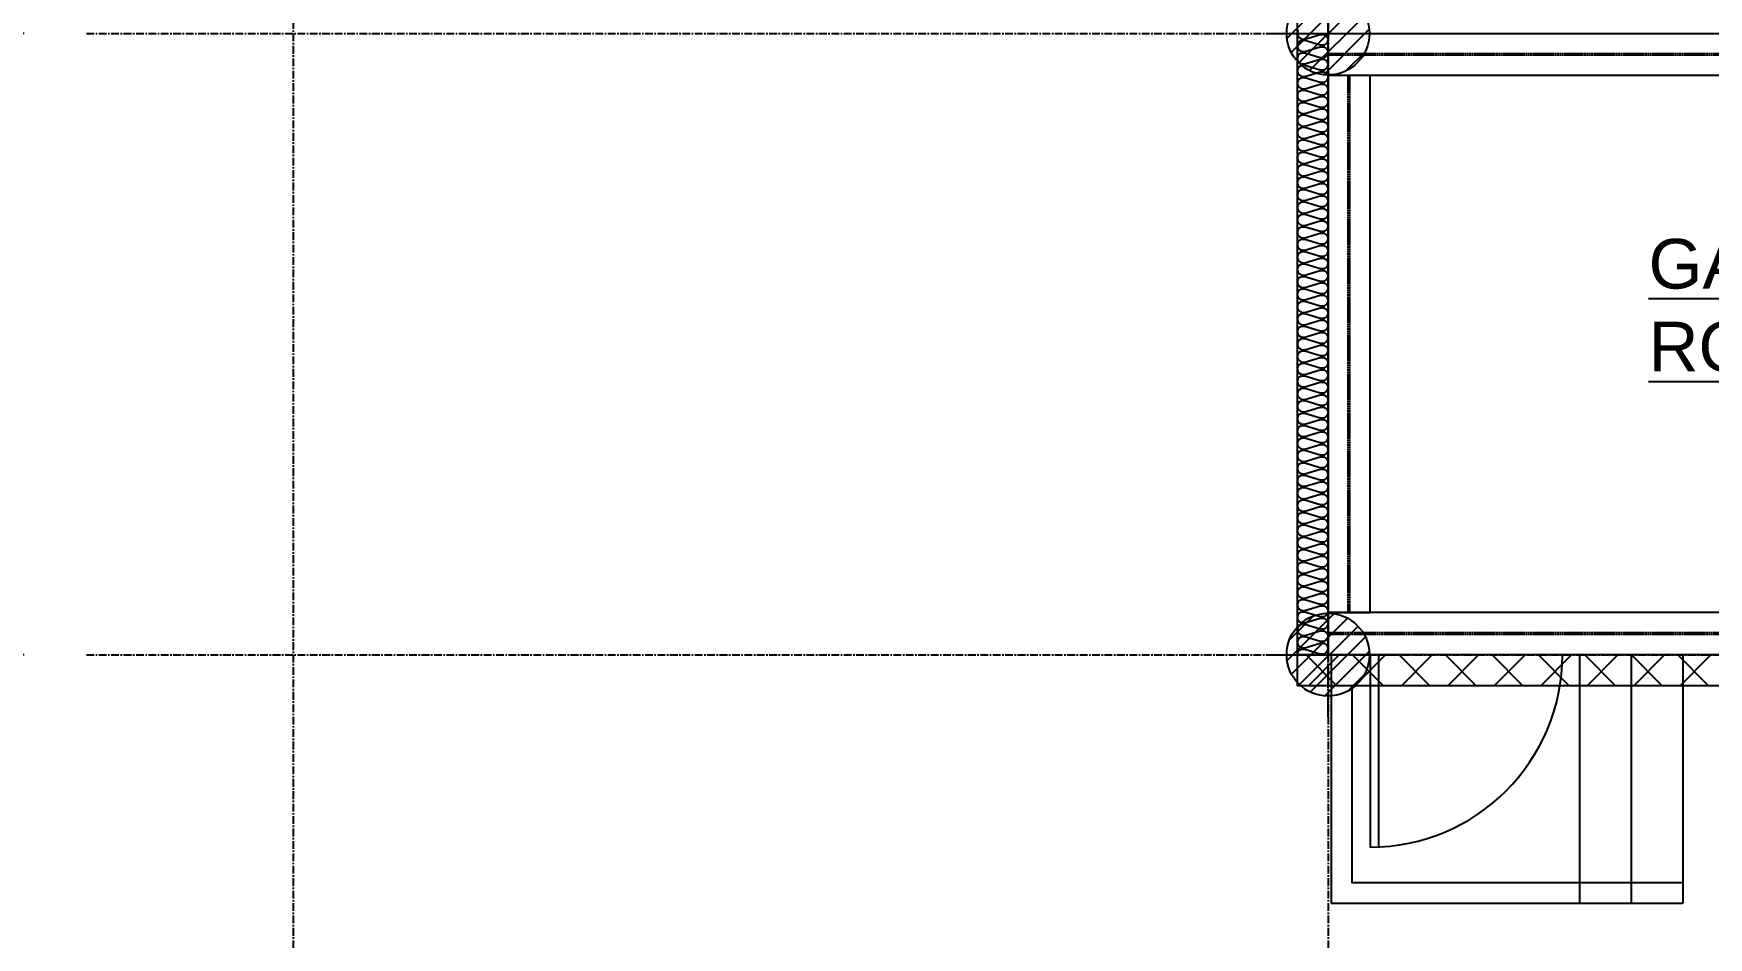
# Model space of a CAD drawing. Header units: millimetres. Extents: x 4080735 to 4152075, y -451436 to -400976.
# Drawn here: x 4093552 to 4101646, y -440028 to -435662 of the extents above; entities that cross this region are included whole.
import ezdxf

# ---------------------------------------------------------------- set-up
doc = ezdxf.new("R2010")
doc.units = ezdxf.units.MM
doc.header["$LTSCALE"] = 60
for name, pattern in [('120', [23, 20, -1, 1, -1]), ('CEN', [62, 60, -1, 0, -1]), ('CENTER', [2, 1.25, -0.25, 0.25, -0.25]), ('HIDDEN', [0.375, 0.25, -0.125])]:
    doc.linetypes.add(name, pattern=pattern)
doc.layers.get('Defpoints').update_dxf_attribs({"color": 140})
for name, color, linetype in [('1CEN', 1, 'CEN'), ('1ST FL FW1-2', 3, 'Continuous'), ('1ST FL W1', 3, 'Continuous'), ('3', 3, 'Continuous'), ('C_TEXT_01', 2, 'Continuous'), ('CEN', 1, 'CENTER'), ('DIM-SCALE', 7, 'Continuous'), ('DOOR', 3, 'Continuous'), ('PILE', 4, 'Continuous')]:
    doc.layers.add(name, color=color, linetype=linetype)
doc.styles.add('Arial', font='arial.ttf')
doc.styles.add('돋움', font='')
doc.styles.get('돋움').set_extended_font_data('Dotum')
doc.linetypes.add('FENCELINE1', pattern='A,1,-0.4,[133,ltypeshp.shx,S=0.4,R=0,X=-0.4,Y=0],-0.4,4', length=5.800000000000001)
doc.dimstyles.new('일반도면_0060', dxfattribs={"dimtxt": 240, "dimasz": 240, "dimexe": 60, "dimexo": 300, "dimgap": 75, "dimtad": 1, "dimdec": 0, "dimzin": 0, "dimdsep": 46, "dimtxsty": '돋움', "dimcen": -300, "dimclrd": 7, "dimclre": 7, "dimclrt": 2, "dimadec": 8, "dimazin": 0, "dimtfac": 1, "dimtdec": 0, "dimtix": 1, "dimtmove": 2, "dimatfit": 3, "dimfxl": 1, "dimtolj": 1, "dimtzin": 0, "dimarcsym": 0})

# ---------------------------------------------------------------- blocks, each defined once
blk = doc.blocks.new('외각')
at = {"color": 8, "linetype": 'HIDDEN', "ltscale": 0.1}
for p, q in [((-15015.99999999753, -9977.755000001227), (-30015.99999999869, -9977.755000001227)), ((-15015.99999999753, -9985.245000001218), (-30015.99999999869, -9985.245000001218)), ((-29918.2449999963, -12677.00000000084), (-29918.24499999644, -10082.99999999988)), ((-29910.75499999631, -12677.00000000084), (-29910.75499999645, -10082.99999999988)), ((-15015.99999999753, -12774.75499999971), (-30015.99999999869, -12774.75499999971)), ((-15015.99999999753, -12782.2449999997), (-30015.99999999869, -12782.2449999997))]:
    blk.add_line(p, q, dxfattribs=at)
at = {"color": 8}
for points in [[(-15015.99999999865, -10082.99999999977), (-30015.99999999865, -10083.00000000186), (-30015.99999999865, -9880.000000000757), (-15015.99999999632, -9879.999999999767)], [(-29812.9999999963, -10082.99999999988), (-30015.9999999963, -10082.99999999988), (-30015.9999999963, -12676.99999999971), (-29812.9999999963, -12677.00000000105)], [(-15015.99999999865, -12676.99999999971), (-30015.99999999865, -12676.99999999761), (-30015.99999999865, -12879.99999999872), (-15015.99999999632, -12879.99999999971)]]:
    blk.add_lwpolyline(points, close=True, dxfattribs=at)
blk = doc.blocks.new('*D59')
at = {"layer": 'Defpoints', "color": 0, "transparency": 16777216}
for p in [(4093807.760404489, -432662.0759087533), (4091206.836881035, -435662.0759087514), (4093807.760404489, -435662.0759087514)]:
    blk.add_point(p, dxfattribs=at)
at = {"layer": 'DIM-SCALE', "color": 7, "lineweight": -2, "transparency": 16777216}
for p, q in [((4093507.760404489, -432662.0759087533), (4091146.836881035, -432662.0759087533)), ((4091206.836881035, -432902.0759087533), (4091206.836881035, -435422.0759087514)), ((4093507.760404489, -435662.0759087514), (4091146.836881035, -435662.0759087514))]:
    blk.add_line(p, q, dxfattribs=at)
at = {"layer": 'DIM-SCALE', "color": 7, "transparency": 16777216}
for points in [[(4091166.836881035, -432902.0759087533), (4091246.836881035, -432902.0759087533), (4091206.836881035, -432662.0759087533)], [(4091166.836881035, -435422.0759087514), (4091246.836881035, -435422.0759087514), (4091206.836881035, -435662.0759087514)]]:
    blk.add_solid(points, dxfattribs=at)
at = {"layer": 'DIM-SCALE', "color": 2, "transparency": 16777216, "insert": (4091011.674058782, -434162.0759087534), "char_height": 240, "attachment_point": 5, "rotation": 90, "style": '돋움'}
blk.add_mtext('\\A1;3000', dxfattribs=at)
blk = doc.blocks.new('*D60')
at = {"layer": 'Defpoints', "color": 0, "transparency": 16777216}
for p in [(4093807.760404489, -435662.0759087514), (4091206.836881035, -438662.0759087495), (4093807.760404489, -438662.0759087495)]:
    blk.add_point(p, dxfattribs=at)
at = {"layer": 'DIM-SCALE', "color": 7, "lineweight": -2, "transparency": 16777216}
for p, q in [((4093507.760404489, -435662.0759087514), (4091146.836881035, -435662.0759087514)), ((4091206.836881035, -435902.0759087514), (4091206.836881035, -438422.0759087495)), ((4093507.760404489, -438662.0759087495), (4091146.836881035, -438662.0759087495))]:
    blk.add_line(p, q, dxfattribs=at)
at = {"layer": 'DIM-SCALE', "color": 7, "transparency": 16777216}
for points in [[(4091166.836881035, -435902.0759087514), (4091246.836881035, -435902.0759087514), (4091206.836881035, -435662.0759087514)], [(4091166.836881035, -438422.0759087495), (4091246.836881035, -438422.0759087495), (4091206.836881035, -438662.0759087495)]]:
    blk.add_solid(points, dxfattribs=at)
at = {"layer": 'DIM-SCALE', "color": 2, "transparency": 16777216, "insert": (4091011.674058782, -437162.0759087515), "char_height": 240, "attachment_point": 5, "rotation": 90, "style": '돋움'}
blk.add_mtext('\\A1;3000', dxfattribs=at)
blk = doc.blocks.new('*D61')
at = {"layer": 'Defpoints', "color": 0, "transparency": 16777216}
for p in [(4093807.760404489, -438662.0759087495), (4091206.836881035, -441662.0759087477), (4093807.760404489, -441662.0759087477)]:
    blk.add_point(p, dxfattribs=at)
at = {"layer": 'DIM-SCALE', "color": 7, "lineweight": -2, "transparency": 16777216}
for p, q in [((4093507.760404489, -438662.0759087495), (4091146.836881035, -438662.0759087495)), ((4091206.836881035, -438902.0759087495), (4091206.836881035, -441422.0759087477)), ((4093507.760404489, -441662.0759087477), (4091146.836881035, -441662.0759087477))]:
    blk.add_line(p, q, dxfattribs=at)
at = {"layer": 'DIM-SCALE', "color": 7, "transparency": 16777216}
for points in [[(4091166.836881035, -438902.0759087495), (4091246.836881035, -438902.0759087495), (4091206.836881035, -438662.0759087495)], [(4091166.836881035, -441422.0759087477), (4091246.836881035, -441422.0759087477), (4091206.836881035, -441662.0759087477)]]:
    blk.add_solid(points, dxfattribs=at)
at = {"layer": 'DIM-SCALE', "color": 2, "transparency": 16777216, "insert": (4091011.674058782, -440162.0759087497), "char_height": 240, "attachment_point": 5, "rotation": 90, "style": '돋움'}
blk.add_mtext('\\A1;3000', dxfattribs=at)
blk = doc.blocks.new('406.9X9')
at = {"layer": 'PILE', "linetype": 'ByBlock'}
h = blk.add_hatch(dxfattribs=at)
h.set_pattern_fill('ANSI31', color=256, scale=500, style=0)
h.set_pattern_definition([(45, (0, 0), (-44.19417382415921, 44.19417382415922), [])])
edge = h.paths.add_edge_path()
edge.add_arc((0, 0), 200, 0, 360)
at = {"layer": 'CEN', "linetype": '120', "ltscale": 0.1}
for p, q in [((-2.041279203118641e-13, -300.0000000002728), (1.36932592852984e-13, 299.9999999997272)), ((-300.0000000006585, -9.311919391659459e-10), (299.9999999993414, -9.314477345508195e-10))]:
    blk.add_line(p, q, dxfattribs=at)
at = {"layer": 'PILE', "linetype": 'ByBlock'}
blk.add_circle((0, 0), 200, dxfattribs=at)

msp = doc.modelspace()

# ---------------------------------------------------------------- hatches: boundary and pattern name
at = {"layer": '1ST FL FW1-2'}
h = msp.add_hatch(dxfattribs=at)
h.set_pattern_fill('ANSI37', color=8, scale=50)
h.set_pattern_definition([(45, (-108366.3274922878, 160913.1576123672), (-112.2532015133644, 112.2532015133644), []), (135, (-108366.3274922878, 160913.1576123672), (-112.2532015133644, -112.2532015133644), [])])
h.paths.add_polyline_path([(4099657.7604045, -438662.0035934295), (4099657.759681344, -438812.0035934278), (4114657.760404503, -438812.0751857657), (4114657.760404503, -444812.0035934268), (4129957.600489838, -444812.003593602), (4129973.760319165, -429662.1635933397), (4129823.760404499, -429662.0035934308), (4129807.760404504, -444662.0035936003), (4114807.760404503, -444662.0035934286), (4114807.760404503, -438662.0759089188)])

# ---------------------------------------------------------------- linework, layer by layer
at = {"color": 8}
for p, q in [((4099822.760604502, -438662.0037934312), (4099822.760604502, -439862.0037934301)), ((4101022.760604502, -438662.0037934312), (4101022.760604502, -439862.00379343)), ((4101272.760604502, -438662.0037934312), (4101272.760604502, -439862.00379343)), ((4101522.760604502, -438662.0037934312), (4101522.760604502, -439862.00379343)), ((4099822.760604502, -439862.00379343), (4101522.760604502, -439862.00379343))]:
    msp.add_line(p, q, dxfattribs=at)
at = {"layer": '1CEN', "color": 1, "linetype": 'CENTER', "ltscale": 0.5}
for p, q in [((4094807.760404488, -407162.0759087493), (4094807.760404488, -445662.0759087484)), ((4099807.760404488, -407162.0759087493), (4099807.760404488, -445662.0759087484)), ((4093807.760404488, -435662.0759087484), (4130807.760404488, -435662.0759087484)), ((4093807.760404488, -438662.0759087484), (4130807.760404488, -438662.0759087484))]:
    msp.add_line(p, q, dxfattribs=at)
at = {"layer": '1ST FL FW1-2', "color": 8}
msp.add_line((4099657.7604045, -438662.0035934295), (4099657.759681344, -438812.0035934278), dxfattribs=at)
for points in [[(4129973.760319165, -429662.1635933397), (4129957.600489838, -444812.003593602), (4114657.760404503, -444812.0035934268), (4114657.760404503, -438812.0751857657), (4099657.759681344, -438812.0035934278)], [(4129823.760404499, -429662.0035934308), (4129807.760404504, -444662.0035936003), (4114807.760404503, -444662.0035934286), (4114807.760404503, -438662.0759089188), (4099657.7604045, -438662.0035934295)]]:
    msp.add_lwpolyline(points, dxfattribs=at)
at = {"layer": '1ST FL W1', "color": 8}
for p, q in [((4099807.7604045, -438662.0035934295), (4099807.7604045, -432662.0035934297)), ((4099657.7604045, -432812.0035934297), (4099657.7604045, -438662.0035934295)), ((4099663.7604045, -438225.5035934279), (4099657.7604045, -438242.0035934297)), ((4099657.7604045, -438242.0035934297), (4099663.7604045, -438258.5035934307)), ((4099678.7604045, -438216.5035934297), (4099663.7604045, -438225.5035934279)), ((4099663.7604045, -438258.5035934307), (4099678.7604045, -438269.0035934297)), ((4099678.7604045, -438276.5035934297), (4099663.7604045, -438285.5035934279)), ((4099695.2604045, -438216.5035934297), (4099678.7604045, -438216.5035934297)), ((4099678.7604045, -438269.0035934297), (4099695.2604045, -438269.0035934297)), ((4099695.2604045, -438276.5035934297), (4099678.7604045, -438276.5035934297)), ((4099732.7604045, -438227.7535934297), (4099695.2604045, -438216.5035934297)), ((4099695.2604045, -438269.0035934297), (4099732.7604045, -438257.7535934297)), ((4099732.7604045, -438287.7535934297), (4099695.2604045, -438276.5035934297)), ((4099770.2604045, -438239.0035934297), (4099732.7604045, -438227.7535934297)), ((4099732.7604045, -438257.7535934297), (4099770.2604045, -438246.5035934297)), ((4099786.7604045, -438239.0035934297), (4099770.2604045, -438239.0035934297)), ((4099770.2604045, -438246.5035934297), (4099786.7604045, -438246.5035934297)), ((4099801.7604045, -438228.5035934307), (4099786.7604045, -438239.0035934297)), ((4099786.7604045, -438246.5035934297), (4099801.7604045, -438255.5035934279)), ((4099807.7604045, -438212.0035934297), (4099801.7604045, -438228.5035934307)), ((4099801.7604045, -438255.5035934279), (4099807.7604045, -438272.0035934297)), ((4099807.7604045, -438272.0035934297), (4099801.7604045, -438288.5035934307)), ((4099663.7604045, -438285.5035934279), (4099657.7604045, -438302.0035934297)), ((4099657.7604045, -438302.0035934297), (4099663.7604045, -438318.5035934307)), ((4099663.7604045, -438345.5035934279), (4099657.7604045, -438362.0035934297)), ((4099657.7604045, -438362.0035934297), (4099663.7604045, -438378.5035934307)), ((4099663.7604045, -438318.5035934307), (4099678.7604045, -438329.0035934297)), ((4099678.7604045, -438336.5035934297), (4099663.7604045, -438345.5035934279)), ((4099678.7604045, -438329.0035934297), (4099695.2604045, -438329.0035934297)), ((4099695.2604045, -438336.5035934297), (4099678.7604045, -438336.5035934297)), ((4099695.2604045, -438329.0035934297), (4099732.7604045, -438317.7535934297)), ((4099732.7604045, -438347.7535934297), (4099695.2604045, -438336.5035934297)), ((4099770.2604045, -438299.0035934297), (4099732.7604045, -438287.7535934297)), ((4099732.7604045, -438317.7535934297), (4099770.2604045, -438306.5035934297)), ((4099770.2604045, -438359.0035934297), (4099732.7604045, -438347.7535934297)), ((4099786.7604045, -438299.0035934297), (4099770.2604045, -438299.0035934297)), ((4099770.2604045, -438306.5035934297), (4099786.7604045, -438306.5035934297)), ((4099786.7604045, -438359.0035934297), (4099770.2604045, -438359.0035934297)), ((4099801.7604045, -438288.5035934307), (4099786.7604045, -438299.0035934297)), ((4099786.7604045, -438306.5035934297), (4099801.7604045, -438315.5035934279)), ((4099801.7604045, -438348.5035934307), (4099786.7604045, -438359.0035934297)), ((4099801.7604045, -438315.5035934279), (4099807.7604045, -438332.0035934297)), ((4099807.7604045, -438332.0035934297), (4099801.7604045, -438348.5035934307)), ((4099663.7604045, -438405.5035934279), (4099657.7604045, -438422.0035934297)), ((4099657.7604045, -438422.0035934297), (4099663.7604045, -438438.5035934307)), ((4099663.7604045, -438378.5035934307), (4099678.7604045, -438389.0035934297)), ((4099678.7604045, -438396.5035934297), (4099663.7604045, -438405.5035934279)), ((4099663.7604045, -438438.5035934307), (4099678.7604045, -438449.0035934297)), ((4099678.7604045, -438389.0035934297), (4099695.2604045, -438389.0035934297)), ((4099695.2604045, -438396.5035934297), (4099678.7604045, -438396.5035934297)), ((4099695.2604045, -438389.0035934297), (4099732.7604045, -438377.7535934297)), ((4099732.7604045, -438407.7535934297), (4099695.2604045, -438396.5035934297)), ((4099695.2604045, -438449.0035934297), (4099732.7604045, -438437.7535934297)), ((4099732.7604045, -438377.7535934297), (4099770.2604045, -438366.5035934297)), ((4099770.2604045, -438419.0035934297), (4099732.7604045, -438407.7535934297)), ((4099732.7604045, -438437.7535934297), (4099770.2604045, -438426.5035934297)), ((4099770.2604045, -438366.5035934297), (4099786.7604045, -438366.5035934297)), ((4099786.7604045, -438419.0035934297), (4099770.2604045, -438419.0035934297)), ((4099770.2604045, -438426.5035934297), (4099786.7604045, -438426.5035934297)), ((4099786.7604045, -438366.5035934297), (4099801.7604045, -438375.5035934279)), ((4099801.7604045, -438408.5035934307), (4099786.7604045, -438419.0035934297)), ((4099786.7604045, -438426.5035934297), (4099801.7604045, -438435.5035934279)), ((4099801.7604045, -438375.5035934279), (4099807.7604045, -438392.0035934297)), ((4099807.7604045, -438392.0035934297), (4099801.7604045, -438408.5035934307)), ((4099801.7604045, -438435.5035934279), (4099807.7604045, -438452.0035934297)), ((4099663.7604045, -438465.5035934279), (4099657.7604045, -438482.0035934297)), ((4099657.7604045, -438482.0035934297), (4099663.7604045, -438498.5035934307)), ((4099663.7604045, -438525.5035934279), (4099657.7604045, -438542.0035934297)), ((4099678.7604045, -438456.5035934297), (4099663.7604045, -438465.5035934279)), ((4099663.7604045, -438498.5035934307), (4099678.7604045, -438509.0035934297)), ((4099678.7604045, -438516.5035934297), (4099663.7604045, -438525.5035934279)), ((4099678.7604045, -438449.0035934297), (4099695.2604045, -438449.0035934297)), ((4099695.2604045, -438456.5035934297), (4099678.7604045, -438456.5035934297)), ((4099678.7604045, -438509.0035934297), (4099695.2604045, -438509.0035934297)), ((4099695.2604045, -438516.5035934297), (4099678.7604045, -438516.5035934297)), ((4099732.7604045, -438467.7535934297), (4099695.2604045, -438456.5035934297)), ((4099695.2604045, -438509.0035934297), (4099732.7604045, -438497.7535934297)), ((4099732.7604045, -438527.7535934297), (4099695.2604045, -438516.5035934297)), ((4099770.2604045, -438479.0035934297), (4099732.7604045, -438467.7535934297)), ((4099732.7604045, -438497.7535934297), (4099770.2604045, -438486.5035934297)), ((4099786.7604045, -438479.0035934297), (4099770.2604045, -438479.0035934297)), ((4099770.2604045, -438486.5035934297), (4099786.7604045, -438486.5035934297)), ((4099801.7604045, -438468.5035934307), (4099786.7604045, -438479.0035934297)), ((4099786.7604045, -438486.5035934297), (4099801.7604045, -438495.5035934279)), ((4099807.7604045, -438452.0035934297), (4099801.7604045, -438468.5035934307)), ((4099801.7604045, -438495.5035934279), (4099807.7604045, -438512.0035934297)), ((4099807.7604045, -438512.0035934297), (4099801.7604045, -438528.5035934307)), ((4099657.7604045, -438542.0035934297), (4099663.7604045, -438558.5035934307)), ((4099663.7604045, -438585.5035934279), (4099657.7604045, -438602.0035934297)), ((4099657.7604045, -438602.0035934297), (4099663.7604045, -438618.5035934307)), ((4099663.7604045, -438558.5035934307), (4099678.7604045, -438569.0035934297)), ((4099678.7604045, -438576.5035934297), (4099663.7604045, -438585.5035934279)), ((4099678.7604045, -438569.0035934297), (4099695.2604045, -438569.0035934297)), ((4099695.2604045, -438576.5035934297), (4099678.7604045, -438576.5035934297)), ((4099695.2604045, -438569.0035934297), (4099732.7604045, -438557.7535934297)), ((4099732.7604045, -438587.7535934297), (4099695.2604045, -438576.5035934297)), ((4099770.2604045, -438539.0035934297), (4099732.7604045, -438527.7535934297)), ((4099732.7604045, -438557.7535934297), (4099770.2604045, -438546.5035934297)), ((4099770.2604045, -438599.0035934297), (4099732.7604045, -438587.7535934297)), ((4099732.7604045, -438617.7535934297), (4099770.2604045, -438606.5035934297)), ((4099786.7604045, -438539.0035934297), (4099770.2604045, -438539.0035934297)), ((4099770.2604045, -438546.5035934297), (4099786.7604045, -438546.5035934297)), ((4099786.7604045, -438599.0035934297), (4099770.2604045, -438599.0035934297)), ((4099770.2604045, -438606.5035934297), (4099786.7604045, -438606.5035934297)), ((4099801.7604045, -438528.5035934307), (4099786.7604045, -438539.0035934297)), ((4099786.7604045, -438546.5035934297), (4099801.7604045, -438555.5035934279)), ((4099801.7604045, -438588.5035934307), (4099786.7604045, -438599.0035934297)), ((4099786.7604045, -438606.5035934297), (4099801.7604045, -438615.5035934279)), ((4099801.7604045, -438555.5035934279), (4099807.7604045, -438572.0035934297)), ((4099807.7604045, -438572.0035934297), (4099801.7604045, -438588.5035934307)), ((4099663.7604045, -438645.5035934279), (4099657.7604045, -438662.0035934297)), ((4099657.7604045, -438662.0035934295), (4099807.7604045, -438662.0035934295)), ((4099663.7604045, -438618.5035934307), (4099678.7604045, -438629.0035934297)), ((4099678.7604045, -438636.5035934297), (4099663.7604045, -438645.5035934279)), ((4099678.7604045, -438629.0035934297), (4099695.2604045, -438629.0035934297)), ((4099695.2604045, -438636.5035934297), (4099678.7604045, -438636.5035934297)), ((4099695.2604045, -438629.0035934297), (4099732.7604045, -438617.7535934297)), ((4099732.7604045, -438647.7535934297), (4099695.2604045, -438636.5035934297)), ((4099770.2604045, -438659.0035934297), (4099732.7604045, -438647.7535934297)), ((4099786.7604045, -438659.0035934297), (4099770.2604045, -438659.0035934297)), ((4099801.7604045, -438648.5035934307), (4099786.7604045, -438659.0035934297)), ((4099801.7604045, -438615.5035934279), (4099807.7604045, -438632.0035934297)), ((4099807.7604045, -438632.0035934297), (4099801.7604045, -438648.5035934307))]:
    msp.add_line(p, q, dxfattribs=at)
for points in [[(4099663.7604045, -435645.5035934279), (4099657.7604045, -435662.0035934297), (4099663.7604045, -435678.5035934307), (4099678.7604045, -435689.0035934297), (4099695.2604045, -435689.0035934297), (4099732.7604045, -435677.7535934297), (4099770.2604045, -435666.5035934297), (4099786.7604045, -435666.5035934297), (4099801.7604045, -435675.5035934279), (4099807.7604045, -435692.0035934297), (4099801.7604045, -435708.5035934307), (4099786.7604045, -435719.0035934297), (4099770.2604045, -435719.0035934297), (4099732.7604045, -435707.7535934297), (4099695.2604045, -435696.5035934297), (4099678.7604045, -435696.5035934297), (4099663.7604045, -435705.5035934279), (4099657.7604045, -435722.0035934297), (4099663.7604045, -435738.5035934307), (4099678.7604045, -435749.0035934297), (4099695.2604045, -435749.0035934297), (4099732.7604045, -435737.7535934297), (4099770.2604045, -435726.5035934297), (4099786.7604045, -435726.5035934297), (4099801.7604045, -435735.5035934279), (4099807.7604045, -435752.0035934297), (4099801.7604045, -435768.5035934307), (4099786.7604045, -435779.0035934297), (4099770.2604045, -435779.0035934297), (4099732.7604045, -435767.7535934297), (4099695.2604045, -435756.5035934297), (4099678.7604045, -435756.5035934297), (4099663.7604045, -435765.5035934279), (4099657.7604045, -435782.0035934297), (4099663.7604045, -435798.5035934307), (4099678.7604045, -435809.0035934297), (4099695.2604045, -435809.0035934297), (4099732.7604045, -435797.7535934297), (4099770.2604045, -435786.5035934297), (4099786.7604045, -435786.5035934297), (4099801.7604045, -435795.5035934279), (4099807.7604045, -435812.0035934297), (4099801.7604045, -435828.5035934307), (4099786.7604045, -435839.0035934297), (4099770.2604045, -435839.0035934297), (4099732.7604045, -435827.7535934297), (4099695.2604045, -435816.5035934297), (4099678.7604045, -435816.5035934297), (4099663.7604045, -435825.5035934279), (4099657.7604045, -435842.0035934297), (4099663.7604045, -435858.5035934307), (4099678.7604045, -435869.0035934297), (4099695.2604045, -435869.0035934297), (4099732.7604045, -435857.7535934297), (4099770.2604045, -435846.5035934297), (4099786.7604045, -435846.5035934297), (4099801.7604045, -435855.5035934279), (4099807.7604045, -435872.0035934297), (4099801.7604045, -435888.5035934307), (4099786.7604045, -435899.0035934297), (4099770.2604045, -435899.0035934297), (4099732.7604045, -435887.7535934297), (4099695.2604045, -435876.5035934297), (4099678.7604045, -435876.5035934297), (4099663.7604045, -435885.5035934279), (4099657.7604045, -435902.0035934297), (4099663.7604045, -435918.5035934307), (4099678.7604045, -435929.0035934297), (4099695.2604045, -435929.0035934297), (4099732.7604045, -435917.7535934297), (4099770.2604045, -435906.5035934297), (4099786.7604045, -435906.5035934297), (4099801.7604045, -435915.5035934279), (4099807.7604045, -435932.0035934297), (4099801.7604045, -435948.5035934307), (4099786.7604045, -435959.0035934297), (4099770.2604045, -435959.0035934297), (4099732.7604045, -435947.7535934297), (4099695.2604045, -435936.5035934297), (4099678.7604045, -435936.5035934297), (4099663.7604045, -435945.5035934279), (4099657.7604045, -435962.0035934297), (4099663.7604045, -435978.5035934307), (4099678.7604045, -435989.0035934297), (4099695.2604045, -435989.0035934297), (4099732.7604045, -435977.7535934297), (4099770.2604045, -435966.5035934297), (4099786.7604045, -435966.5035934297), (4099801.7604045, -435975.5035934279), (4099807.7604045, -435992.0035934297), (4099801.7604045, -436008.5035934307), (4099786.7604045, -436019.0035934297), (4099770.2604045, -436019.0035934297), (4099732.7604045, -436007.7535934297), (4099695.2604045, -435996.5035934297), (4099678.7604045, -435996.5035934297), (4099663.7604045, -436005.5035934279), (4099657.7604045, -436022.0035934297), (4099663.7604045, -436038.5035934307), (4099678.7604045, -436049.0035934297), (4099695.2604045, -436049.0035934297), (4099732.7604045, -436037.7535934297), (4099770.2604045, -436026.5035934297), (4099786.7604045, -436026.5035934297), (4099801.7604045, -436035.5035934279), (4099807.7604045, -436052.0035934297)], [(4099807.7604045, -436052.0035934297), (4099801.7604045, -436068.5035934307), (4099786.7604045, -436079.0035934297), (4099770.2604045, -436079.0035934297), (4099732.7604045, -436067.7535934297), (4099695.2604045, -436056.5035934297), (4099678.7604045, -436056.5035934297), (4099663.7604045, -436065.5035934279), (4099657.7604045, -436082.0035934297), (4099663.7604045, -436098.5035934307), (4099678.7604045, -436109.0035934297), (4099695.2604045, -436109.0035934297), (4099732.7604045, -436097.7535934297), (4099770.2604045, -436086.5035934297), (4099786.7604045, -436086.5035934297), (4099801.7604045, -436095.5035934279), (4099807.7604045, -436112.0035934297), (4099801.7604045, -436128.5035934307), (4099786.7604045, -436139.0035934297), (4099770.2604045, -436139.0035934297), (4099732.7604045, -436127.7535934297), (4099695.2604045, -436116.5035934297), (4099678.7604045, -436116.5035934297), (4099663.7604045, -436125.5035934279), (4099657.7604045, -436142.0035934297), (4099663.7604045, -436158.5035934307), (4099678.7604045, -436169.0035934297), (4099695.2604045, -436169.0035934297), (4099732.7604045, -436157.7535934297), (4099770.2604045, -436146.5035934297), (4099786.7604045, -436146.5035934297), (4099801.7604045, -436155.5035934279), (4099807.7604045, -436172.0035934297), (4099801.7604045, -436188.5035934307), (4099786.7604045, -436199.0035934297), (4099770.2604045, -436199.0035934297), (4099732.7604045, -436187.7535934297), (4099695.2604045, -436176.5035934297), (4099678.7604045, -436176.5035934297), (4099663.7604045, -436185.5035934279), (4099657.7604045, -436202.0035934297), (4099663.7604045, -436218.5035934307), (4099678.7604045, -436229.0035934297), (4099695.2604045, -436229.0035934297), (4099732.7604045, -436217.7535934297), (4099770.2604045, -436206.5035934297), (4099786.7604045, -436206.5035934297), (4099801.7604045, -436215.5035934279), (4099807.7604045, -436232.0035934297), (4099801.7604045, -436248.5035934307), (4099786.7604045, -436259.0035934297), (4099770.2604045, -436259.0035934297), (4099732.7604045, -436247.7535934297), (4099695.2604045, -436236.5035934297), (4099678.7604045, -436236.5035934297), (4099663.7604045, -436245.5035934279), (4099657.7604045, -436262.0035934297), (4099663.7604045, -436278.5035934307), (4099678.7604045, -436289.0035934297), (4099695.2604045, -436289.0035934297), (4099732.7604045, -436277.7535934297), (4099770.2604045, -436266.5035934297), (4099786.7604045, -436266.5035934297), (4099801.7604045, -436275.5035934279), (4099807.7604045, -436292.0035934297), (4099801.7604045, -436308.5035934307), (4099786.7604045, -436319.0035934297), (4099770.2604045, -436319.0035934297), (4099732.7604045, -436307.7535934297), (4099695.2604045, -436296.5035934297), (4099678.7604045, -436296.5035934297), (4099663.7604045, -436305.5035934279), (4099657.7604045, -436322.0035934297), (4099663.7604045, -436338.5035934307), (4099678.7604045, -436349.0035934297), (4099695.2604045, -436349.0035934297), (4099732.7604045, -436337.7535934297), (4099770.2604045, -436326.5035934297), (4099786.7604045, -436326.5035934297), (4099801.7604045, -436335.5035934279), (4099807.7604045, -436352.0035934297), (4099801.7604045, -436368.5035934307), (4099786.7604045, -436379.0035934297), (4099770.2604045, -436379.0035934297), (4099732.7604045, -436367.7535934297), (4099695.2604045, -436356.5035934297), (4099678.7604045, -436356.5035934297), (4099663.7604045, -436365.5035934279), (4099657.7604045, -436382.0035934297), (4099663.7604045, -436398.5035934307), (4099678.7604045, -436409.0035934297), (4099695.2604045, -436409.0035934297), (4099732.7604045, -436397.7535934297), (4099770.2604045, -436386.5035934297), (4099786.7604045, -436386.5035934297), (4099801.7604045, -436395.5035934279), (4099807.7604045, -436412.0035934297), (4099801.7604045, -436428.5035934307), (4099786.7604045, -436439.0035934297), (4099770.2604045, -436439.0035934297), (4099732.7604045, -436427.7535934297), (4099695.2604045, -436416.5035934297), (4099678.7604045, -436416.5035934297), (4099663.7604045, -436425.5035934279), (4099657.7604045, -436442.0035934297), (4099663.7604045, -436458.5035934307), (4099678.7604045, -436469.0035934297), (4099695.2604045, -436469.0035934297), (4099732.7604045, -436457.7535934297), (4099770.2604045, -436446.5035934297), (4099786.7604045, -436446.5035934297), (4099801.7604045, -436455.5035934279), (4099807.7604045, -436472.0035934297), (4099801.7604045, -436488.5035934307), (4099786.7604045, -436499.0035934297), (4099770.2604045, -436499.0035934297), (4099732.7604045, -436487.7535934297), (4099695.2604045, -436476.5035934297), (4099678.7604045, -436476.5035934297), (4099663.7604045, -436485.5035934279), (4099657.7604045, -436502.0035934297), (4099663.7604045, -436518.5035934307), (4099678.7604045, -436529.0035934297), (4099695.2604045, -436529.0035934297), (4099732.7604045, -436517.7535934297), (4099770.2604045, -436506.5035934297), (4099786.7604045, -436506.5035934297), (4099801.7604045, -436515.5035934279), (4099807.7604045, -436532.0035934297), (4099801.7604045, -436548.5035934307), (4099786.7604045, -436559.0035934297), (4099770.2604045, -436559.0035934297), (4099732.7604045, -436547.7535934297), (4099695.2604045, -436536.5035934297), (4099678.7604045, -436536.5035934297), (4099663.7604045, -436545.5035934279), (4099657.7604045, -436562.0035934297), (4099663.7604045, -436578.5035934307), (4099678.7604045, -436589.0035934297), (4099695.2604045, -436589.0035934297), (4099732.7604045, -436577.7535934297), (4099770.2604045, -436566.5035934297), (4099786.7604045, -436566.5035934297), (4099801.7604045, -436575.5035934279), (4099807.7604045, -436592.0035934297)], [(4099807.7604045, -436592.0035934297), (4099801.7604045, -436608.5035934307), (4099786.7604045, -436619.0035934297), (4099770.2604045, -436619.0035934297), (4099732.7604045, -436607.7535934297), (4099695.2604045, -436596.5035934297), (4099678.7604045, -436596.5035934297), (4099663.7604045, -436605.5035934279), (4099657.7604045, -436622.0035934297), (4099663.7604045, -436638.5035934307), (4099678.7604045, -436649.0035934297), (4099695.2604045, -436649.0035934297), (4099732.7604045, -436637.7535934297), (4099770.2604045, -436626.5035934297), (4099786.7604045, -436626.5035934297), (4099801.7604045, -436635.5035934279), (4099807.7604045, -436652.0035934297), (4099801.7604045, -436668.5035934307), (4099786.7604045, -436679.0035934297), (4099770.2604045, -436679.0035934297), (4099732.7604045, -436667.7535934297), (4099695.2604045, -436656.5035934297), (4099678.7604045, -436656.5035934297), (4099663.7604045, -436665.5035934279), (4099657.7604045, -436682.0035934297), (4099663.7604045, -436698.5035934307), (4099678.7604045, -436709.0035934297), (4099695.2604045, -436709.0035934297), (4099732.7604045, -436697.7535934297), (4099770.2604045, -436686.5035934297), (4099786.7604045, -436686.5035934297), (4099801.7604045, -436695.5035934279), (4099807.7604045, -436712.0035934297), (4099801.7604045, -436728.5035934307), (4099786.7604045, -436739.0035934297), (4099770.2604045, -436739.0035934297), (4099732.7604045, -436727.7535934297), (4099695.2604045, -436716.5035934297), (4099678.7604045, -436716.5035934297), (4099663.7604045, -436725.5035934279), (4099657.7604045, -436742.0035934297), (4099663.7604045, -436758.5035934307), (4099678.7604045, -436769.0035934297), (4099695.2604045, -436769.0035934297), (4099732.7604045, -436757.7535934297), (4099770.2604045, -436746.5035934297), (4099786.7604045, -436746.5035934297), (4099801.7604045, -436755.5035934279), (4099807.7604045, -436772.0035934297), (4099801.7604045, -436788.5035934307), (4099786.7604045, -436799.0035934297), (4099770.2604045, -436799.0035934297), (4099732.7604045, -436787.7535934297), (4099695.2604045, -436776.5035934297), (4099678.7604045, -436776.5035934297), (4099663.7604045, -436785.5035934279), (4099657.7604045, -436802.0035934297), (4099663.7604045, -436818.5035934307), (4099678.7604045, -436829.0035934297), (4099695.2604045, -436829.0035934297), (4099732.7604045, -436817.7535934297), (4099770.2604045, -436806.5035934297), (4099786.7604045, -436806.5035934297), (4099801.7604045, -436815.5035934279), (4099807.7604045, -436832.0035934297), (4099801.7604045, -436848.5035934307), (4099786.7604045, -436859.0035934297), (4099770.2604045, -436859.0035934297), (4099732.7604045, -436847.7535934297), (4099695.2604045, -436836.5035934297), (4099678.7604045, -436836.5035934297), (4099663.7604045, -436845.5035934279), (4099657.7604045, -436862.0035934297), (4099663.7604045, -436878.5035934307), (4099678.7604045, -436889.0035934297), (4099695.2604045, -436889.0035934297), (4099732.7604045, -436877.7535934297), (4099770.2604045, -436866.5035934297), (4099786.7604045, -436866.5035934297), (4099801.7604045, -436875.5035934279), (4099807.7604045, -436892.0035934297), (4099801.7604045, -436908.5035934307), (4099786.7604045, -436919.0035934297), (4099770.2604045, -436919.0035934297), (4099732.7604045, -436907.7535934297), (4099695.2604045, -436896.5035934297), (4099678.7604045, -436896.5035934297), (4099663.7604045, -436905.5035934279), (4099657.7604045, -436922.0035934297), (4099663.7604045, -436938.5035934307), (4099678.7604045, -436949.0035934297), (4099695.2604045, -436949.0035934297), (4099732.7604045, -436937.7535934297), (4099770.2604045, -436926.5035934297), (4099786.7604045, -436926.5035934297), (4099801.7604045, -436935.5035934279), (4099807.7604045, -436952.0035934297), (4099801.7604045, -436968.5035934307), (4099786.7604045, -436979.0035934297), (4099770.2604045, -436979.0035934297), (4099732.7604045, -436967.7535934297), (4099695.2604045, -436956.5035934297), (4099678.7604045, -436956.5035934297), (4099663.7604045, -436965.5035934279), (4099657.7604045, -436982.0035934297), (4099663.7604045, -436998.5035934307), (4099678.7604045, -437009.0035934297), (4099695.2604045, -437009.0035934297), (4099732.7604045, -436997.7535934297), (4099770.2604045, -436986.5035934297), (4099786.7604045, -436986.5035934297), (4099801.7604045, -436995.5035934279), (4099807.7604045, -437012.0035934297), (4099801.7604045, -437028.5035934307), (4099786.7604045, -437039.0035934297), (4099770.2604045, -437039.0035934297), (4099732.7604045, -437027.7535934297), (4099695.2604045, -437016.5035934297), (4099678.7604045, -437016.5035934297), (4099663.7604045, -437025.5035934279), (4099657.7604045, -437042.0035934297), (4099663.7604045, -437058.5035934307), (4099678.7604045, -437069.0035934297), (4099695.2604045, -437069.0035934297), (4099732.7604045, -437057.7535934297), (4099770.2604045, -437046.5035934297), (4099786.7604045, -437046.5035934297), (4099801.7604045, -437055.5035934279), (4099807.7604045, -437072.0035934297), (4099801.7604045, -437088.5035934307), (4099786.7604045, -437099.0035934297), (4099770.2604045, -437099.0035934297), (4099732.7604045, -437087.7535934297), (4099695.2604045, -437076.5035934297), (4099678.7604045, -437076.5035934297), (4099663.7604045, -437085.5035934279), (4099657.7604045, -437102.0035934297), (4099663.7604045, -437118.5035934307), (4099678.7604045, -437129.0035934297), (4099695.2604045, -437129.0035934297), (4099732.7604045, -437117.7535934297), (4099770.2604045, -437106.5035934297), (4099786.7604045, -437106.5035934297), (4099801.7604045, -437115.5035934279), (4099807.7604045, -437132.0035934297)], [(4099807.7604045, -437132.0035934297), (4099801.7604045, -437148.5035934307), (4099786.7604045, -437159.0035934297), (4099770.2604045, -437159.0035934297), (4099732.7604045, -437147.7535934297), (4099695.2604045, -437136.5035934297), (4099678.7604045, -437136.5035934297), (4099663.7604045, -437145.5035934279), (4099657.7604045, -437162.0035934297), (4099663.7604045, -437178.5035934307), (4099678.7604045, -437189.0035934297), (4099695.2604045, -437189.0035934297), (4099732.7604045, -437177.7535934297), (4099770.2604045, -437166.5035934297), (4099786.7604045, -437166.5035934297), (4099801.7604045, -437175.5035934279), (4099807.7604045, -437192.0035934297), (4099801.7604045, -437208.5035934307), (4099786.7604045, -437219.0035934297), (4099770.2604045, -437219.0035934297), (4099732.7604045, -437207.7535934297), (4099695.2604045, -437196.5035934297), (4099678.7604045, -437196.5035934297), (4099663.7604045, -437205.5035934279), (4099657.7604045, -437222.0035934297), (4099663.7604045, -437238.5035934307), (4099678.7604045, -437249.0035934297), (4099695.2604045, -437249.0035934297), (4099732.7604045, -437237.7535934297), (4099770.2604045, -437226.5035934297), (4099786.7604045, -437226.5035934297), (4099801.7604045, -437235.5035934279), (4099807.7604045, -437252.0035934297), (4099801.7604045, -437268.5035934307), (4099786.7604045, -437279.0035934297), (4099770.2604045, -437279.0035934297), (4099732.7604045, -437267.7535934297), (4099695.2604045, -437256.5035934297), (4099678.7604045, -437256.5035934297), (4099663.7604045, -437265.5035934279), (4099657.7604045, -437282.0035934297), (4099663.7604045, -437298.5035934307), (4099678.7604045, -437309.0035934297), (4099695.2604045, -437309.0035934297), (4099732.7604045, -437297.7535934297), (4099770.2604045, -437286.5035934297), (4099786.7604045, -437286.5035934297), (4099801.7604045, -437295.5035934279), (4099807.7604045, -437312.0035934297), (4099801.7604045, -437328.5035934307), (4099786.7604045, -437339.0035934297), (4099770.2604045, -437339.0035934297), (4099732.7604045, -437327.7535934297), (4099695.2604045, -437316.5035934297), (4099678.7604045, -437316.5035934297), (4099663.7604045, -437325.5035934279), (4099657.7604045, -437342.0035934297), (4099663.7604045, -437358.5035934307), (4099678.7604045, -437369.0035934297), (4099695.2604045, -437369.0035934297), (4099732.7604045, -437357.7535934297), (4099770.2604045, -437346.5035934297), (4099786.7604045, -437346.5035934297), (4099801.7604045, -437355.5035934279), (4099807.7604045, -437372.0035934297), (4099801.7604045, -437388.5035934307), (4099786.7604045, -437399.0035934297), (4099770.2604045, -437399.0035934297), (4099732.7604045, -437387.7535934297), (4099695.2604045, -437376.5035934297), (4099678.7604045, -437376.5035934297), (4099663.7604045, -437385.5035934279), (4099657.7604045, -437402.0035934297), (4099663.7604045, -437418.5035934307), (4099678.7604045, -437429.0035934297), (4099695.2604045, -437429.0035934297), (4099732.7604045, -437417.7535934297), (4099770.2604045, -437406.5035934297), (4099786.7604045, -437406.5035934297), (4099801.7604045, -437415.5035934279), (4099807.7604045, -437432.0035934297), (4099801.7604045, -437448.5035934307), (4099786.7604045, -437459.0035934297), (4099770.2604045, -437459.0035934297), (4099732.7604045, -437447.7535934297), (4099695.2604045, -437436.5035934297), (4099678.7604045, -437436.5035934297), (4099663.7604045, -437445.5035934279), (4099657.7604045, -437462.0035934297), (4099663.7604045, -437478.5035934307), (4099678.7604045, -437489.0035934297), (4099695.2604045, -437489.0035934297), (4099732.7604045, -437477.7535934297), (4099770.2604045, -437466.5035934297), (4099786.7604045, -437466.5035934297), (4099801.7604045, -437475.5035934279), (4099807.7604045, -437492.0035934297), (4099801.7604045, -437508.5035934307), (4099786.7604045, -437519.0035934297), (4099770.2604045, -437519.0035934297), (4099732.7604045, -437507.7535934297), (4099695.2604045, -437496.5035934297), (4099678.7604045, -437496.5035934297), (4099663.7604045, -437505.5035934279), (4099657.7604045, -437522.0035934297), (4099663.7604045, -437538.5035934307), (4099678.7604045, -437549.0035934297), (4099695.2604045, -437549.0035934297), (4099732.7604045, -437537.7535934297), (4099770.2604045, -437526.5035934297), (4099786.7604045, -437526.5035934297), (4099801.7604045, -437535.5035934279), (4099807.7604045, -437552.0035934297), (4099801.7604045, -437568.5035934307), (4099786.7604045, -437579.0035934297), (4099770.2604045, -437579.0035934297), (4099732.7604045, -437567.7535934297), (4099695.2604045, -437556.5035934297), (4099678.7604045, -437556.5035934297), (4099663.7604045, -437565.5035934279), (4099657.7604045, -437582.0035934297), (4099663.7604045, -437598.5035934307), (4099678.7604045, -437609.0035934297), (4099695.2604045, -437609.0035934297), (4099732.7604045, -437597.7535934297), (4099770.2604045, -437586.5035934297), (4099786.7604045, -437586.5035934297), (4099801.7604045, -437595.5035934279), (4099807.7604045, -437612.0035934297), (4099801.7604045, -437628.5035934307), (4099786.7604045, -437639.0035934297), (4099770.2604045, -437639.0035934297), (4099732.7604045, -437627.7535934297), (4099695.2604045, -437616.5035934297), (4099678.7604045, -437616.5035934297), (4099663.7604045, -437625.5035934279), (4099657.7604045, -437642.0035934297), (4099663.7604045, -437658.5035934307), (4099678.7604045, -437669.0035934297), (4099695.2604045, -437669.0035934297), (4099732.7604045, -437657.7535934297), (4099770.2604045, -437646.5035934297), (4099786.7604045, -437646.5035934297), (4099801.7604045, -437655.5035934279), (4099807.7604045, -437672.0035934297)], [(4099807.7604045, -437672.0035934297), (4099801.7604045, -437688.5035934307), (4099786.7604045, -437699.0035934297), (4099770.2604045, -437699.0035934297), (4099732.7604045, -437687.7535934297), (4099695.2604045, -437676.5035934297), (4099678.7604045, -437676.5035934297), (4099663.7604045, -437685.5035934279), (4099657.7604045, -437702.0035934297), (4099663.7604045, -437718.5035934307), (4099678.7604045, -437729.0035934297), (4099695.2604045, -437729.0035934297), (4099732.7604045, -437717.7535934297), (4099770.2604045, -437706.5035934297), (4099786.7604045, -437706.5035934297), (4099801.7604045, -437715.5035934279), (4099807.7604045, -437732.0035934297), (4099801.7604045, -437748.5035934307), (4099786.7604045, -437759.0035934297), (4099770.2604045, -437759.0035934297), (4099732.7604045, -437747.7535934297), (4099695.2604045, -437736.5035934297), (4099678.7604045, -437736.5035934297), (4099663.7604045, -437745.5035934279), (4099657.7604045, -437762.0035934297), (4099663.7604045, -437778.5035934307), (4099678.7604045, -437789.0035934297), (4099695.2604045, -437789.0035934297), (4099732.7604045, -437777.7535934297), (4099770.2604045, -437766.5035934297), (4099786.7604045, -437766.5035934297), (4099801.7604045, -437775.5035934279), (4099807.7604045, -437792.0035934297), (4099801.7604045, -437808.5035934307), (4099786.7604045, -437819.0035934297), (4099770.2604045, -437819.0035934297), (4099732.7604045, -437807.7535934297), (4099695.2604045, -437796.5035934297), (4099678.7604045, -437796.5035934297), (4099663.7604045, -437805.5035934279), (4099657.7604045, -437822.0035934297), (4099663.7604045, -437838.5035934307), (4099678.7604045, -437849.0035934297), (4099695.2604045, -437849.0035934297), (4099732.7604045, -437837.7535934297), (4099770.2604045, -437826.5035934297), (4099786.7604045, -437826.5035934297), (4099801.7604045, -437835.5035934279), (4099807.7604045, -437852.0035934297), (4099801.7604045, -437868.5035934307), (4099786.7604045, -437879.0035934297), (4099770.2604045, -437879.0035934297), (4099732.7604045, -437867.7535934297), (4099695.2604045, -437856.5035934297), (4099678.7604045, -437856.5035934297), (4099663.7604045, -437865.5035934279), (4099657.7604045, -437882.0035934297), (4099663.7604045, -437898.5035934307), (4099678.7604045, -437909.0035934297), (4099695.2604045, -437909.0035934297), (4099732.7604045, -437897.7535934297), (4099770.2604045, -437886.5035934297), (4099786.7604045, -437886.5035934297), (4099801.7604045, -437895.5035934279), (4099807.7604045, -437912.0035934297), (4099801.7604045, -437928.5035934307), (4099786.7604045, -437939.0035934297), (4099770.2604045, -437939.0035934297), (4099732.7604045, -437927.7535934297), (4099695.2604045, -437916.5035934297), (4099678.7604045, -437916.5035934297), (4099663.7604045, -437925.5035934279), (4099657.7604045, -437942.0035934297), (4099663.7604045, -437958.5035934307), (4099678.7604045, -437969.0035934297), (4099695.2604045, -437969.0035934297), (4099732.7604045, -437957.7535934297), (4099770.2604045, -437946.5035934297), (4099786.7604045, -437946.5035934297), (4099801.7604045, -437955.5035934279), (4099807.7604045, -437972.0035934297), (4099801.7604045, -437988.5035934307), (4099786.7604045, -437999.0035934297), (4099770.2604045, -437999.0035934297), (4099732.7604045, -437987.7535934297), (4099695.2604045, -437976.5035934297), (4099678.7604045, -437976.5035934297), (4099663.7604045, -437985.5035934279), (4099657.7604045, -438002.0035934297), (4099663.7604045, -438018.5035934307), (4099678.7604045, -438029.0035934297), (4099695.2604045, -438029.0035934297), (4099732.7604045, -438017.7535934297), (4099770.2604045, -438006.5035934297), (4099786.7604045, -438006.5035934297), (4099801.7604045, -438015.5035934279), (4099807.7604045, -438032.0035934297), (4099801.7604045, -438048.5035934307), (4099786.7604045, -438059.0035934297), (4099770.2604045, -438059.0035934297), (4099732.7604045, -438047.7535934297), (4099695.2604045, -438036.5035934297), (4099678.7604045, -438036.5035934297), (4099663.7604045, -438045.5035934279), (4099657.7604045, -438062.0035934297), (4099663.7604045, -438078.5035934307), (4099678.7604045, -438089.0035934297), (4099695.2604045, -438089.0035934297), (4099732.7604045, -438077.7535934297), (4099770.2604045, -438066.5035934297), (4099786.7604045, -438066.5035934297), (4099801.7604045, -438075.5035934279), (4099807.7604045, -438092.0035934297), (4099801.7604045, -438108.5035934307), (4099786.7604045, -438119.0035934297), (4099770.2604045, -438119.0035934297), (4099732.7604045, -438107.7535934297), (4099695.2604045, -438096.5035934297), (4099678.7604045, -438096.5035934297), (4099663.7604045, -438105.5035934279), (4099657.7604045, -438122.0035934297), (4099663.7604045, -438138.5035934307), (4099678.7604045, -438149.0035934297), (4099695.2604045, -438149.0035934297), (4099732.7604045, -438137.7535934297), (4099770.2604045, -438126.5035934297), (4099786.7604045, -438126.5035934297), (4099801.7604045, -438135.5035934279), (4099807.7604045, -438152.0035934297), (4099801.7604045, -438168.5035934307), (4099786.7604045, -438179.0035934297), (4099770.2604045, -438179.0035934297), (4099732.7604045, -438167.7535934297), (4099695.2604045, -438156.5035934297), (4099678.7604045, -438156.5035934297), (4099663.7604045, -438165.5035934279), (4099657.7604045, -438182.0035934297), (4099663.7604045, -438198.5035934307), (4099678.7604045, -438209.0035934297), (4099695.2604045, -438209.0035934297), (4099732.7604045, -438197.7535934297), (4099770.2604045, -438186.5035934297), (4099786.7604045, -438186.5035934297), (4099801.7604045, -438195.5035934279), (4099807.7604045, -438212.0035934297)]]:
    msp.add_lwpolyline(points, dxfattribs=at)
at = {"layer": '3', "color": 8, "linetype": 'FENCELINE1', "ltscale": 0.01}
msp.add_lwpolyline([(4099922.760604502, -438812.0037934312), (4099922.760604502, -439762.0037934301), (4101522.760604502, -439762.0037934301)], dxfattribs=at)
at = {"layer": 'DOOR', "color": 8}
msp.add_line((4100050.760404503, -438662.0035934299), (4100050.760404503, -439591.142980176), dxfattribs=at)
msp.add_lwpolyline([(4100010.760404503, -438662.0035934299), (4100010.760404503, -439592.0035934299, 0.414213562373095), (4100940.760404503, -438662.0035934299, 0.414213562373095)], format="xyb", dxfattribs=at)

# ---------------------------------------------------------------- block references
at = {"color": 8}
msp.add_blockref('외각', (4129823.760404499, -425782.0035934308), dxfattribs=at)
at = {"layer": 'DIM-SCALE'}
for p in [(4099807.760404488, -435662.0759087484), (4099807.760404488, -438662.0759087484)]:
    msp.add_blockref('406.9X9', p, dxfattribs=at)

# ---------------------------------------------------------------- texts
at = {"layer": 'C_TEXT_01', "insert": (4101356.319558084, -436653.9672726653), "char_height": 240, "width": 3620.743883168245, "attachment_point": 1, "style": 'Arial'}
msp.add_mtext('{\\LGAS EXTINGUSHING\\PROOM}', dxfattribs=at)

# ---------------------------------------------------------------- dimensions: what is measured, and where the dimension line sits
at = {"layer": 'DIM-SCALE'}
for base, p1, p2, picture, middle in [((4091206.836881035, -435662.0759087514), (4093807.760404488, -432662.075908753), (4093807.760404488, -435662.0759087512), '*D59', (4091011.674058782, -434162.0759087534)), ((4091206.836881035, -438662.0759087495), (4093807.760404488, -435662.0759087512), (4093807.760404488, -438662.0759087493), '*D60', (4091011.674058782, -437162.0759087515)), ((4091206.836881035, -441662.0759087477), (4093807.760404488, -438662.0759087493), (4093807.760404488, -441662.0759087474), '*D61', (4091011.674058782, -440162.0759087497))]:
    dim = msp.add_linear_dim(base=base, p1=p1, p2=p2, angle=90, dimstyle='일반도면_0060', dxfattribs=at)
    dim.commit()
    dim.dimension.update_dxf_attribs({"geometry": picture, "text_midpoint": middle})

doc.saveas('drawing.dxf')
